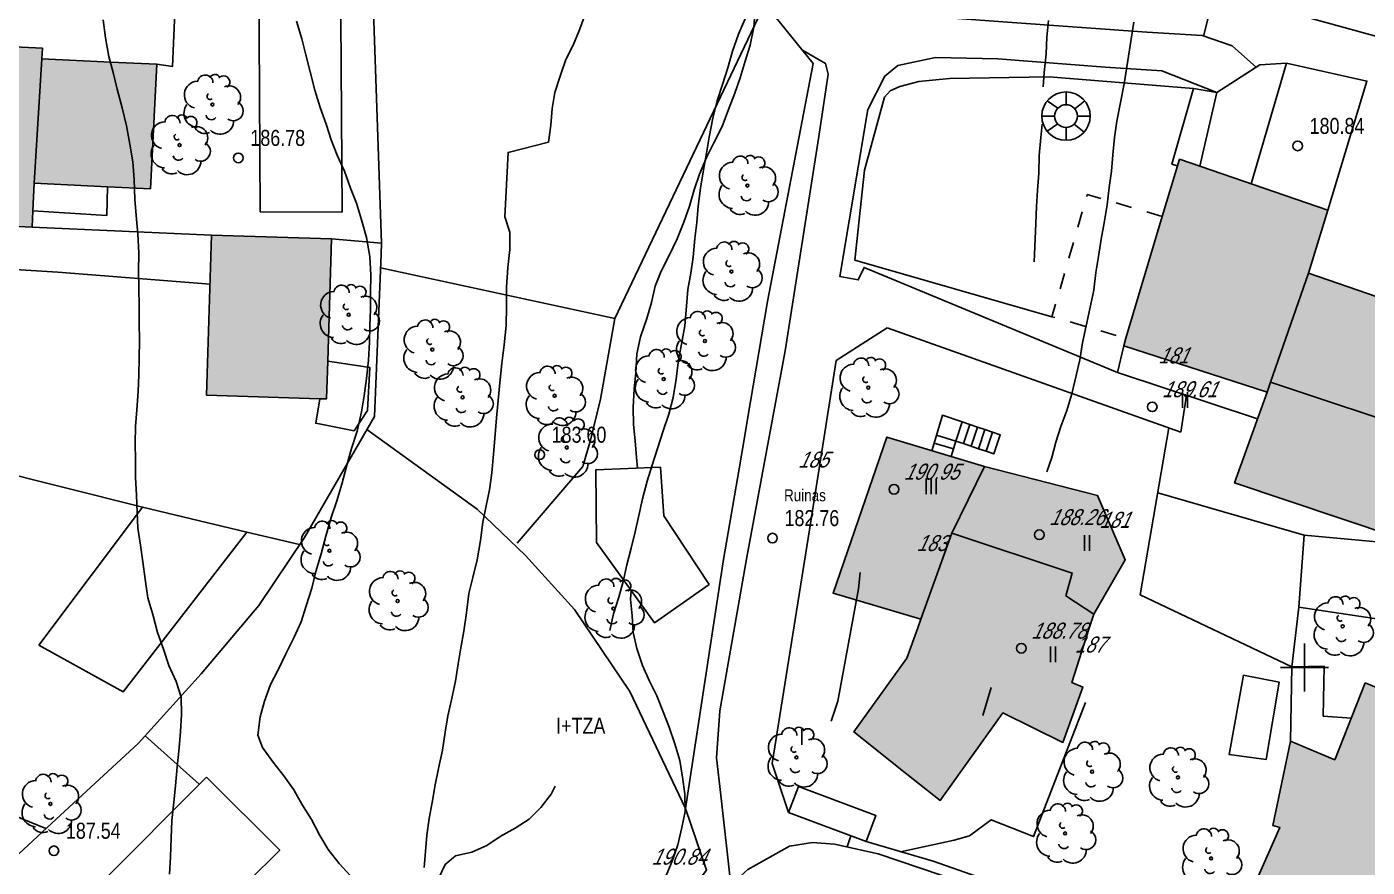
# Model space of a CAD drawing. Header units: metres. Extents: x 523256 to 524015, y 4669220 to 4669814.
# Drawn here: x 523420.2 to 523503.9, y 4669487.5 to 4669540 of the extents above; entities that cross this region are included whole.
import ezdxf

# ---------------------------------------------------------------- set-up
doc = ezdxf.new("R2010")
doc.units = ezdxf.units.M
doc.header["$MEASUREMENT"] = 0
doc.linetypes.add('DISCONT', pattern=[2, 1, -1])
for name, color, linetype in [('031006 Cota terreno', 9, 'Continuous'), ('031007 Cota edificio', 7, 'Continuous'), ('032011 Curva cada 1 m', 40, 'Continuous'), ('032015 Curva cada 5 m', 34, 'Continuous'), ('033006 Texto cota terreno', 9, 'Continuous'), ('033007 Texto cota edificio', 9, 'Continuous'), ('052004 Porche Tejavana', 7, 'Continuous'), ('052005 Ruinas', 2, 'DISCONT'), ('052006 Division alturas', 9, 'Continuous'), ('052007 Medianera principal', 7, 'Continuous'), ('052011 Invernadero', 9, 'Continuous'), ('052016 Cobertizo', 7, 'Continuous'), ('052020 Edificacion alero', 2, 'Continuous'), ('052024 Horreo', 7, 'Continuous'), ('052027 Edificacion por pie_alero', 2, 'Continuous'), ('052028 Edificacion pie nuevo', 2, 'Continuous'), ('053000 Textos varios', 7, 'Continuous'), ('053006 Texto altura edificio', 7, 'Continuous'), ('053009 Texto altura edificio predominante', 7, 'Continuous'), ('063002 Texto portal', 7, 'Continuous'), ('072001 Borde aglomerado u hormigon', 7, 'Continuous'), ('072003 Camino', 7, 'Continuous'), ('072013 Escaleras', 1, 'Continuous'), ('072027 Pavimento', 9, 'Continuous'), ('082001 Valla Alambrada', 7, 'ALAMBRADA'), ('082002 Muro Tapia', 6, 'Continuous'), ('082003 Puerta', 7, 'Continuous'), ('082004 Linde', 3, 'Continuous'), ('101001 Arbol', 3, 'Continuous'), ('102006 Seto', 3, 'SETO'), ('141001 Farola baculo', 7, 'Continuous'), ('990001 Sombreados', 7, 'Continuous'), ('992007 Cuadricula', 7, 'Continuous')]:
    doc.layers.add(name, color=color, linetype=linetype)
doc.styles.get("Standard").update_dxf_attribs({"font": 'arial.ttf'})
doc.linetypes.add('ALAMBRADA', pattern='A,3,[131,GEOGRAMA.SHX,S=0.5,R=0,X=0,Y=0],3', length=6)
doc.linetypes.add('SETO', pattern='A,0,-1.2,1,[135,GEOGRAMA.SHX,S=0.4,R=0,X=0.5,Y=-0.5],1', length=3.2)

# ---------------------------------------------------------------- blocks, each defined once
blk = doc.blocks.new('COTAP')
at = {"color": 0}
blk.add_circle((0, 0), 0.3, dxfattribs=at)
blk = doc.blocks.new('ARBOL')
at = {"color": 0}
blk.add_circle((0, 0), 0.0939, dxfattribs=at)
for centre, radius, start, end in [((-0.448, 1.368), 0.48, 359.28777, 173.60777), ((0.156, 1.551), 0.336, 23.15651, 160.46651), ((0.701, 1.409), 0.384, 301.57804, 139.32804), ((-0.902, 0.61), 0.852, 92.28, 254.58), ((1.05, 0.46), 0.708, 319.85562, 114.76562), ((-0.146, 0.514), 0.192, 119.14, 310.56), ((1.31, -0.398), 0.612, 235.52754, 62.02753), ((-0.89, -0.542), 0.888, 142.64, 266.54), ((-0.062, -0.614), 0.336, 189.64, 323.88), ((-0.482, -1.082), 0.72, 213.78, 295.32), ((0.478, -0.998), 0.852, 224.67, 0.24)]:
    blk.add_arc(centre, radius, start, end, dxfattribs=at)
blk = doc.blocks.new('FAROLAG')
at = {"color": 0}
for p, q in [((-1.169, 0.956), (-0.51, 0.49)), ((0, 0.71), (0, 1.51)), ((1.173, 0.95), (0.553, 0.446)), ((-0.71, 0), (-1.51, 0)), ((0.71, 0), (1.51, 0)), ((-1.173, -0.95), (-0.51, -0.48)), ((0, -0.71), (0, -1.51)), ((1.127, -1.005), (0.511, -0.493))]:
    blk.add_line(p, q, dxfattribs=at)
for radius in [1.51, 0.71]:
    blk.add_circle((0, 0), radius, dxfattribs=at)

msp = doc.modelspace()

# ---------------------------------------------------------------- hatches: boundary and pattern name
at = {"layer": '990001 Sombreados', "true_color": 0xafafaf}
for points in [[(523406.34849, 4669539.42038), (523403.09849, 4669539.58038), (523402.96849, 4669537.00038), (523402.65849, 4669530.73038), (523414.21849, 4669530.16038), (523414.09849, 4669527.83038), (523420.54849, 4669527.51038), (523420.59849, 4669528.53038), (523420.67849, 4669530.27038), (523425.24849, 4669530.04038), (523427.93849, 4669529.91038), (523428.32849, 4669537.69038), (523425.45849, 4669537.83038), (523421.15849, 4669538.03038), (523421.19849, 4669538.69038), (523415.03849, 4669538.99038)], [(523500.25849, 4669524.64038), (523497.87577, 4669517.83129), (523497.65849, 4669517.21038), (523488.70849, 4669520.11038), (523488.84849, 4669520.58038), (523491.11849, 4669528.19038), (523492.18849, 4669531.77038), (523501.44849, 4669528.58038)], [(523439.00849, 4669519.15038), (523439.23849, 4669526.79038), (523431.74849, 4669527.01038), (523431.44849, 4669517.01038), (523438.50849, 4669516.80038), (523438.93849, 4669516.79038)], [(523497.87577, 4669517.83129), (523507.76229, 4669514.54912), (523510.02849, 4669521.26038), (523500.25849, 4669524.64038)], [(523497.87577, 4669517.83129), (523497.65849, 4669517.21038), (523495.62849, 4669511.54038), (523505.61849, 4669508.20038), (523507.76229, 4669514.54912)], [(523480.01849, 4669512.57038), (523487.07849, 4669510.75038), (523488.80849, 4669506.74038), (523486.83849, 4669503.33038), (523486.55849, 4669502.47038), (523485.47849, 4669499.06038), (523486.15849, 4669498.78038), (523484.91849, 4669495.33038), (523481.16849, 4669497.17038), (523477.25849, 4669491.70038), (523475.17849, 4669493.35038), (523471.86849, 4669495.98038), (523475.17849, 4669500.60038), (523475.85849, 4669502.48038), (523476.04849, 4669503.02038), (523470.56849, 4669504.66038), (523473.91849, 4669514.40038)], [(523495.68849, 4669483.75038), (523498.45849, 4669490.02038), (523498.02849, 4669490.13038), (523499.11849, 4669495.40038), (523501.88849, 4669494.24038), (523503.78849, 4669499.04038), (523511.48849, 4669495.88038), (523507.27849, 4669485.54038), (523505.87849, 4669486.16038), (523503.30849, 4669480.89038)]]:
    msp.add_hatch(color=253, dxfattribs=at).paths.add_polyline_path(points, flags=0)

# ---------------------------------------------------------------- linework, layer by layer
at = {"layer": '032011 Curva cada 1 m'}
for points, elevation in [([(523455.1, 4669540.86), (523454.73, 4669539.84), (523454.33, 4669538.88), (523453.88, 4669537.98), (523453.55, 4669537), (523453.19, 4669535.93), (523453.02, 4669534.93), (523452.93, 4669533.88), (523452.79, 4669532.83), (523450.27, 4669532.18), (523450.06, 4669528.15), (523450.38, 4669527.2), (523450.38, 4669526.12), (523450.26, 4669524.99), (523450.17, 4669523.77), (523450.18, 4669522.55), (523450.15, 4669521.38), (523450.03, 4669520.17), (523449.88, 4669518.99), (523449.76, 4669517.79), (523449.65, 4669516.68), (523449.54, 4669515.61), (523449.47, 4669514.56), (523449.35, 4669513.33), (523449.26, 4669512.17), (523449.1, 4669511.1), (523448.9, 4669510.1), (523448.7, 4669509.08), (523448.54, 4669507.95), (523448.34, 4669506.73), (523448.07, 4669505.63), (523447.83, 4669504.63), (523447.68, 4669503.43), (523447.51, 4669502.27), (523447.31, 4669501.23), (523447.15, 4669500.23), (523446.98, 4669499.15), (523446.73, 4669497.98), (523446.51, 4669496.98), (523446.35, 4669495.96), (523446.18, 4669494.85), (523445.93, 4669493.7), (523445.71, 4669492.68), (523445.52, 4669491.58), (523445.35, 4669490.58), (523445.2, 4669489.54), (523445.12, 4669488.52), (523445.03, 4669487.52)], 184), ([(523465.11, 4669540.64), (523464.66, 4669539.57), (523464.28, 4669538.51), (523464, 4669537.47), (523463.66, 4669536.43), (523463.32, 4669535.4), (523463.05, 4669534.33), (523462.83, 4669533.13), (523462.67, 4669532.13), (523462.45, 4669530.98), (523462.28, 4669529.96), (523462.14, 4669528.83), (523462.05, 4669527.81), (523461.93, 4669526.81), (523461.82, 4669525.65), (523461.68, 4669524.64), (523461.5, 4669523.63), (523461.42, 4669522.57), (523461.3, 4669521.36), (523461.1, 4669520.21), (523460.91, 4669519.23), (523460.76, 4669518.01), (523460.57, 4669516.87), (523460.3, 4669515.83), (523459.95, 4669514.79), (523459.6, 4669513.69), (523459.25, 4669512.59), (523458.95, 4669511.64), (523458.67, 4669510.54), (523458.43, 4669509.5), (523458.2, 4669508.48), (523457.96, 4669507.46), (523457.69, 4669506.43), (523457.46, 4669505.38), (523457.19, 4669504.41), (523456.85, 4669503.35), (523456.63, 4669502.32)], 183), ([(523424.98, 4669540.46), (523425.13, 4669539.35), (523425.35, 4669538.17), (523425.62, 4669537.18), (523425.87, 4669536.14), (523426.17, 4669534.96), (523426.44, 4669533.85), (523426.65, 4669532.7), (523426.83, 4669531.59), (523426.93, 4669530.47), (523426.96, 4669529.26), (523427.05, 4669528.25), (523427.15, 4669527.1), (523427.21, 4669525.89), (523427.2, 4669524.74), (523427.21, 4669523.72), (523427.24, 4669522.56), (523427.24, 4669521.56), (523427.25, 4669520.43), (523427.23, 4669519.33), (523427.22, 4669518.28), (523427.18, 4669517.24), (523427.08, 4669516.11), (523427, 4669515.06), (523426.98, 4669514.03), (523427, 4669512.99), (523427, 4669511.88), (523427.07, 4669510.78), (523427.11, 4669509.71), (523427.15, 4669508.71), (523427.32, 4669507.65), (523427.46, 4669506.61), (523427.6, 4669505.53), (523427.78, 4669504.35), (523428.08, 4669503.31), (523428.37, 4669502.19), (523428.75, 4669501.16), (523429.08, 4669500.13), (523429.54, 4669499.13), (523429.85, 4669498.15), (523429.88, 4669497.05), (523429.82, 4669496), (523429.73, 4669494.98), (523429.61, 4669493.8), (523429.51, 4669492.62), (523429.39, 4669491.6), (523429.28, 4669490.44), (523429.24, 4669489.34), (523429.19, 4669488.18), (523429.13, 4669487.09)], 187), ([(523437.05, 4669540.38), (523437.4, 4669539.28), (523437.65, 4669538.28), (523437.91, 4669537.22), (523438.21, 4669536.07), (523438.53, 4669534.99), (523438.91, 4669533.94), (523439.22, 4669532.96), (523439.6, 4669532.01), (523440.05, 4669531.01), (523440.44, 4669529.95), (523440.81, 4669529.02), (523441.12, 4669527.97), (523441.42, 4669526.87), (523441.64, 4669525.69), (523441.7, 4669524.51), (523441.69, 4669523.43), (523441.68, 4669522.38), (523441.64, 4669521.36), (523441.62, 4669520.33), (523441.55, 4669519.21), (523441.43, 4669518.07), (523441.29, 4669516.98), (523441.12, 4669515.98), (523440.84, 4669514.78), (523440.49, 4669513.68), (523440.21, 4669512.64), (523439.89, 4669511.46), (523439.58, 4669510.41), (523439.23, 4669509.37), (523438.89, 4669508.21), (523438.59, 4669507.11), (523438.27, 4669506), (523438.02, 4669504.97), (523437.66, 4669503.85), (523437.35, 4669502.85), (523436.9, 4669501.87), (523436.39, 4669500.87), (523435.92, 4669499.86), (523435.44, 4669498.95), (523435.06, 4669497.9), (523434.79, 4669496.93), (523434.64, 4669495.78), (523434.94, 4669495.01), (523435.59, 4669494.11), (523436.27, 4669493.24), (523436.9, 4669492.36), (523437.4, 4669491.47), (523437.99, 4669490.51), (523438.52, 4669489.51), (523439.03, 4669488.64), (523439.73, 4669487.77), (523440.44, 4669487)], 186), ([(523484.01, 4669540.43), (523483.92, 4669539.38), (523483.86, 4669538.35), (523483.74, 4669537.17), (523483.69, 4669536.27)], 182), ([(523489.35, 4669540.31), (523488.73, 4669536.46), (523488.29, 4669534.13), (523488.13, 4669533.11), (523488.03, 4669532.03), (523487.95, 4669531.02), (523487.81, 4669529.99), (523487.67, 4669528.91), (523487.49, 4669527.79), (523487.3, 4669526.77), (523487.13, 4669525.69), (523486.96, 4669524.69), (523486.85, 4669523.57), (523486.6, 4669522.41), (523486.36, 4669521.35), (523486.13, 4669520.29), (523485.97, 4669519.23), (523485.74, 4669518.25), (523485.47, 4669517.1), (523485.15, 4669516.06), (523484.79, 4669515.06), (523484.48, 4669514.09), (523484.22, 4669513.12), (523483.91, 4669512.22)], 181), ([(523483.61, 4669533.94), (523483.54, 4669533.11), (523483.43, 4669532), (523483.42, 4669530.88), (523483.33, 4669529.81), (523483.27, 4669528.81), (523483.23, 4669527.75), (523483.11, 4669525.35)], 182), ([(523472.25, 4669505.94), (523472.15, 4669504.93), (523470.85, 4669497.9), (523470.44, 4669496.65)], 182), ([(523480.43, 4669498.75), (523479.91, 4669497.01)], 181), ([(523453.22, 4669492.6), (523452.97, 4669492.1), (523452.31, 4669491.26), (523451.59, 4669490.53), (523450.72, 4669489.97), (523449.78, 4669489.45), (523448.95, 4669488.89), (523448.01, 4669488.47), (523446.98, 4669488.24), (523446.34, 4669487.71), (523445.94, 4669486.87)], 183)]:
    msp.add_lwpolyline(points, dxfattribs=dict(at, elevation=elevation))
at = {"layer": '032015 Curva cada 5 m', "elevation": 185}
for points in [[(523465.68849, 4669541.09038), (523465.61849, 4669540.00038), (523465.37849, 4669538.89038), (523465.06849, 4669537.88038), (523464.76849, 4669536.85038), (523464.41849, 4669535.88038), (523464.03849, 4669534.87038), (523463.62849, 4669533.80038), (523463.10849, 4669532.78038), (523462.65849, 4669531.87038), (523462.21849, 4669530.83038), (523461.88849, 4669529.84038), (523461.58849, 4669528.82038), (523461.23849, 4669527.82038), (523460.82849, 4669526.78038), (523460.31849, 4669525.74038), (523459.83849, 4669524.77038), (523459.45849, 4669523.82038), (523459.22849, 4669522.80038), (523458.93849, 4669521.81038), (523458.52849, 4669520.67038), (523458.31849, 4669519.61038), (523458.23849, 4669518.42038), (523458.14849, 4669517.42038), (523458.07849, 4669516.24038), (523458.10849, 4669515.18038), (523458.19849, 4669514.16038), (523458.29849, 4669513.13038), (523458.34849, 4669512.46038)], [(523457.95849, 4669504.82038), (523457.91849, 4669504.28038), (523458.00849, 4669503.24038), (523458.07849, 4669502.20038), (523458.31849, 4669501.20038), (523458.65849, 4669500.14038), (523459.10849, 4669499.16038), (523459.54849, 4669498.24038), (523459.95849, 4669497.24038), (523460.32849, 4669496.29038), (523460.68849, 4669495.24038), (523460.98849, 4669494.19038), (523461.15849, 4669493.16038), (523461.29849, 4669492.11038), (523461.31849, 4669491.01038), (523461.12849, 4669490.01038), (523460.87849, 4669488.94038), (523460.51849, 4669487.91038), (523460.07849, 4669486.87038)]]:
    msp.add_lwpolyline(points, dxfattribs=at)
at = {"layer": '052004 Porche Tejavana', "flags": 128}
for points in [[(523420.59849, 4669528.53038), (523425.20849, 4669528.24038), (523425.24849, 4669530.04038)], [(523488.70849, 4669520.11038), (523488.32849, 4669518.43038), (523497.06849, 4669515.55038)], [(523504.73849, 4669507.83038), (523499.98849, 4669508.28038), (523499.63849, 4669503.77038), (523511.30849, 4669502.03038), (523511.99849, 4669506.55038), (523511.58849, 4669506.72038)], [(523468.39849, 4669492.58038), (523473.23849, 4669490.76038), (523472.62849, 4669489.14038), (523467.78849, 4669490.96038), (523468.39849, 4669492.58038)]]:
    msp.add_lwpolyline(points, dxfattribs=at)
at = {"layer": '052005 Ruinas', "flags": 128}
msp.add_lwpolyline([(523491.11849, 4669528.19038), (523486.43849, 4669529.55038), (523484.22849, 4669521.92038), (523488.84849, 4669520.58038)], dxfattribs=at)
at = {"layer": '052006 Division alturas', "flags": 128}
for points in [[(523421.15849, 4669538.03038), (523420.67849, 4669530.27038)], [(523480.01849, 4669512.57038), (523477.98849, 4669508.40038)], [(523477.98849, 4669508.40038), (523476.04849, 4669503.02038)], [(523486.83849, 4669503.33038), (523485.09849, 4669504.48038), (523485.49849, 4669505.90038), (523477.98849, 4669508.40038)]]:
    msp.add_lwpolyline(points, dxfattribs=at)
at = {"layer": '052007 Medianera principal', "flags": 128}
for points in [[(523497.87577, 4669517.83129), (523500.25849, 4669524.64038)], [(523497.65849, 4669517.21038), (523497.87577, 4669517.83129)], [(523497.87577, 4669517.83129), (523507.76229, 4669514.54912)]]:
    msp.add_lwpolyline(points, dxfattribs=at)
at = {"layer": '052011 Invernadero', "flags": 128}
msp.add_lwpolyline([(523434.78849, 4669528.48038), (523439.90849, 4669528.46038), (523439.78849, 4669546.66038), (523434.68849, 4669546.88038), (523434.78849, 4669528.48038)], dxfattribs=at)
at = {"layer": '052016 Cobertizo', "flags": 128}
for points in [[(523501.44849, 4669528.58038), (523503.89849, 4669536.64038), (523498.86849, 4669537.75038), (523496.65849, 4669530.23038)], [(523439.00849, 4669519.15038), (523441.62849, 4669518.75038), (523441.48849, 4669516.07038), (523440.65849, 4669514.79038), (523438.25849, 4669515.26038), (523438.50849, 4669516.80038)], [(523462.82849, 4669505.20038), (523459.99849, 4669509.48038), (523459.78849, 4669512.52038), (523455.74849, 4669512.35038), (523455.79849, 4669507.81038), (523459.40849, 4669502.80038), (523462.82849, 4669505.20038)], [(523420.96849, 4669501.40038), (523427.43849, 4669510.02038), (523433.94849, 4669508.46038), (523426.22849, 4669498.48038), (523420.96849, 4669501.40038)], [(523502.92849, 4669496.85038), (523501.16849, 4669496.97038), (523501.21849, 4669500.10038), (523499.19849, 4669500.04038), (523499.11849, 4669495.40038)], [(523431.43849, 4669493.16038), (523424.73849, 4669486.44038), (523431.09849, 4669480.10038), (523435.83849, 4669484.85038), (523434.04849, 4669486.64038), (523436.00849, 4669488.60038), (523431.43849, 4669493.16038)]]:
    msp.add_lwpolyline(points, dxfattribs=at)
at = {"layer": '052020 Edificacion alero', "flags": 128}
for points in [[(523500.25849, 4669524.64038), (523501.44849, 4669528.58038), (523492.18849, 4669531.77038)], [(523507.76229, 4669514.54912), (523510.02849, 4669521.26038), (523500.25849, 4669524.64038)], [(523488.70849, 4669520.11038), (523497.65849, 4669517.21038)], [(523497.65849, 4669517.21038), (523495.62849, 4669511.54038), (523505.61849, 4669508.20038), (523507.76229, 4669514.54912)], [(523503.30849, 4669480.89038), (523505.87849, 4669486.16038), (523507.27849, 4669485.54038), (523511.48849, 4669495.88038), (523503.78849, 4669499.04038), (523501.88849, 4669494.24038), (523499.11849, 4669495.40038), (523498.02849, 4669490.13038), (523498.45849, 4669490.02038), (523495.68849, 4669483.75038)]]:
    msp.add_lwpolyline(points, dxfattribs=at)
at = {"layer": '052024 Horreo', "flags": 128}
msp.add_lwpolyline([(523496.18849, 4669499.53038), (523498.41849, 4669499.09038), (523497.60849, 4669494.27038), (523495.28849, 4669494.58038), (523496.18849, 4669499.53038)], dxfattribs=at)
at = {"layer": '052027 Edificacion por pie_alero', "flags": 128}
for points in [[(523406.34849, 4669539.42038), (523403.09849, 4669539.58038), (523402.96849, 4669537.00038), (523402.65849, 4669530.73038), (523414.21849, 4669530.16038), (523414.09849, 4669527.83038), (523420.54849, 4669527.51038), (523420.59849, 4669528.53038), (523420.67849, 4669530.27038), (523425.24849, 4669530.04038), (523427.93849, 4669529.91038), (523428.32849, 4669537.69038), (523425.45849, 4669537.83038), (523421.15849, 4669538.03038), (523421.19849, 4669538.69038), (523415.03849, 4669538.99038), (523406.34849, 4669539.42038)], [(523439.00849, 4669519.15038), (523439.23849, 4669526.79038), (523431.74849, 4669527.01038), (523431.44849, 4669517.01038), (523438.50849, 4669516.80038), (523438.93849, 4669516.79038), (523439.00849, 4669519.15038)], [(523480.01849, 4669512.57038), (523487.07849, 4669510.75038), (523488.80849, 4669506.74038), (523486.83849, 4669503.33038), (523486.55849, 4669502.47038), (523485.47849, 4669499.06038), (523486.15849, 4669498.78038), (523484.91849, 4669495.33038), (523481.16849, 4669497.17038), (523477.25849, 4669491.70038), (523475.17849, 4669493.35038), (523471.86849, 4669495.98038), (523475.17849, 4669500.60038), (523475.85849, 4669502.48038), (523476.04849, 4669503.02038), (523470.56849, 4669504.66038), (523473.91849, 4669514.40038), (523480.01849, 4669512.57038)]]:
    msp.add_lwpolyline(points, dxfattribs=at)
at = {"layer": '052028 Edificacion pie nuevo', "flags": 128}
msp.add_lwpolyline([(523492.18849, 4669531.77038), (523491.11849, 4669528.19038), (523488.84849, 4669520.58038), (523488.70849, 4669520.11038)], dxfattribs=at)
at = {"layer": '072001 Borde aglomerado u hormigon', "flags": 128}
msp.add_lwpolyline([(523417.77849, 4669438.70038), (523426.56849, 4669442.93038), (523433.78849, 4669447.26038), (523437.82849, 4669450.41038), (523442.37849, 4669455.34038), (523445.68849, 4669459.45038), (523451.55849, 4669469.59038), (523456.78849, 4669477.10038), (523462.72849, 4669485.09038), (523465.23849, 4669487.39038), (523467.83849, 4669488.84038), (523469.27849, 4669489.08038), (523470.64849, 4669488.97038), (523473.37849, 4669488.37038), (523478.60849, 4669486.60038), (523482.60849, 4669484.44038), (523486.66849, 4669480.50038), (523492.76849, 4669474.88038), (523493.16849, 4669474.89038), (523493.79849, 4669475.20038), (523494.98849, 4669477.58038), (523494.53849, 4669480.04038)], dxfattribs=at)
at = {"layer": '072003 Camino', "flags": 128}
for points in [[(523466.29849, 4669541.47038), (523465.83849, 4669542.47038), (523465.72849, 4669543.03038), (523465.72849, 4669543.47038), (523465.73849, 4669544.55038), (523467.26849, 4669544.79038), (523470.07849, 4669541.63038), (523473.79849, 4669540.89038), (523481.44849, 4669540.31038), (523490.15849, 4669539.69038), (523493.61849, 4669539.48038), (523495.47849, 4669538.84038), (523496.99849, 4669537.49038)], [(523468.64849, 4669538.56038), (523470.08849, 4669537.74038), (523470.25849, 4669537.08038), (523469.67849, 4669533.18038), (523467.56849, 4669519.78038), (523465.17849, 4669506.89038), (523463.48849, 4669497.30038), (523463.27849, 4669494.36038), (523463.54849, 4669492.03038), (523464.18849, 4669486.43038)], [(523488.32849, 4669518.43038), (523472.49849, 4669525.00038), (523472.13849, 4669524.22038), (523470.97849, 4669524.44038), (523472.73849, 4669534.87038), (523473.79849, 4669536.95038), (523474.59849, 4669537.61038), (523476.95849, 4669538.12038), (523480.85849, 4669538.03038), (523487.54849, 4669537.51038), (523491.09849, 4669537.28038), (523494.52849, 4669535.92038)], [(523471.43849, 4669488.80038), (523471.66849, 4669489.50038)]]:
    msp.add_lwpolyline(points, dxfattribs=at)
at = {"layer": '072013 Escaleras', "flags": 128}
for points in [[(523476.88157, 4669514.02947), (523477.39849, 4669515.76038), (523478.62747, 4669515.34731)], [(523478.62747, 4669515.34731), (523478.22849, 4669514.15038)], [(523478.62747, 4669515.34731), (523479.10704, 4669515.18612)], [(523478.69891, 4669513.99159), (523479.10704, 4669515.18612)], [(523479.10704, 4669515.18612), (523479.57768, 4669515.02794)], [(523479.17849, 4669513.83038), (523479.57768, 4669515.02794)], [(523479.57768, 4669515.02794), (523480.04828, 4669514.86976)], [(523479.64869, 4669513.67099), (523480.04828, 4669514.86976)], [(523480.04828, 4669514.86976), (523480.52787, 4669514.70856)], [(523480.11911, 4669513.5122), (523480.52787, 4669514.70856)], [(523480.52787, 4669514.70856), (523480.99849, 4669514.55038), (523480.59849, 4669513.35038), (523480.11911, 4669513.5122)], [(523476.73849, 4669513.55038), (523476.88157, 4669514.02947)], [(523476.88157, 4669514.02947), (523478.0839, 4669513.67175)], [(523478.22849, 4669514.15038), (523477.02849, 4669514.51038)], [(523478.22849, 4669514.15038), (523478.0839, 4669513.67175)], [(523478.69891, 4669513.99159), (523478.22849, 4669514.15038)], [(523479.64869, 4669513.67099), (523478.69891, 4669513.99159)], [(523478.0839, 4669513.67175), (523477.93849, 4669513.19038)], [(523480.11911, 4669513.5122), (523479.64869, 4669513.67099)]]:
    msp.add_lwpolyline(points, dxfattribs=at)
at = {"layer": '072027 Pavimento', "flags": 128}
for points in [[(523425.20849, 4669542.44038), (523425.27849, 4669541.79038), (523429.47849, 4669541.43038), (523429.31849, 4669537.56038), (523428.32849, 4669537.69038)], [(523431.65849, 4669523.95038), (523422.14849, 4669524.70038), (523412.80849, 4669525.28038), (523407.58849, 4669525.65038), (523406.01849, 4669525.83038), (523404.88849, 4669526.04038), (523403.65849, 4669526.53038), (523402.53849, 4669527.26038), (523399.11849, 4669526.88038)]]:
    msp.add_lwpolyline(points, dxfattribs=at)
at = {"layer": '082001 Valla Alambrada', "flags": 128}
for points in [[(523509.53849, 4669553.23038), (523504.96849, 4669539.30038), (523500.35849, 4669540.57038), (523494.90849, 4669544.24038), (523498.52849, 4669559.24038), (523528.29849, 4669542.99038), (523533.69849, 4669539.88038)], [(523466.29849, 4669541.47038), (523456.93849, 4669521.81038)], [(523397.48849, 4669539.07038), (523399.25849, 4669525.81038), (523403.33849, 4669525.83038), (523407.93849, 4669514.91038), (523427.43849, 4669510.02038)], [(523493.06849, 4669536.17038), (523484.04849, 4669536.90038), (523477.82849, 4669536.80038), (523475.90849, 4669536.61038), (523474.72849, 4669536.30038), (523474.12849, 4669536.03038), (523473.77849, 4669535.63038), (523472.51849, 4669531.08038), (523471.91849, 4669525.46038), (523484.22849, 4669521.92038)], [(523442.30849, 4669524.97038), (523456.93849, 4669521.81038)], [(523456.93849, 4669521.81038), (523456.04849, 4669516.76038), (523455.40849, 4669514.21038), (523454.92849, 4669512.57038), (523450.83849, 4669507.77038)], [(523441.45849, 4669514.87038), (523448.33849, 4669509.89038), (523451.35849, 4669507.00038), (523454.40849, 4669503.62038), (523457.87849, 4669498.51038), (523461.33849, 4669491.19038), (523462.66849, 4669487.35038), (523454.54849, 4669476.84038), (523450.68849, 4669470.70038), (523444.65849, 4669459.72038), (523443.55849, 4669460.62038), (523436.50849, 4669451.91038), (523431.39849, 4669448.05038), (523424.31849, 4669444.56038), (523411.33849, 4669438.20038), (523404.93849, 4669436.32038), (523403.31849, 4669436.78038), (523402.05849, 4669437.64038), (523400.45849, 4669439.64038), (523399.71849, 4669442.14038), (523397.44849, 4669456.06038), (523396.39849, 4669467.77038)], [(523433.94849, 4669508.46038), (523437.24849, 4669507.69038)], [(523421.40849, 4669489.94038), (523401.03849, 4669498.26038)], [(523427.60849, 4669495.74038), (523430.98849, 4669492.71038)]]:
    msp.add_lwpolyline(points, dxfattribs=at)
at = {"layer": '082002 Muro Tapia', "flags": 128}
for points in [[(523412.85849, 4669551.53038), (523421.74849, 4669550.52038), (523441.60849, 4669548.26038), (523442.36849, 4669526.51038)], [(523498.86849, 4669537.75038), (523497.21849, 4669537.66038)], [(523493.06849, 4669536.17038), (523491.71849, 4669531.45038), (523492.05849, 4669531.35038)], [(523493.46849, 4669531.33038), (523494.52849, 4669535.92038)], [(523420.54849, 4669527.51038), (523431.74849, 4669527.01038)], [(523442.36849, 4669526.51038), (523442.33849, 4669525.83038), (523441.93849, 4669515.69038), (523437.54849, 4669508.13038), (523434.70849, 4669503.88038), (523431.10849, 4669499.61038), (523427.18849, 4669495.28038), (523421.75849, 4669490.26038), (523411.86849, 4669481.10038), (523399.57849, 4669470.47038)], [(523439.23849, 4669526.79038), (523442.36849, 4669526.51038)], [(523467.78849, 4669490.96038), (523466.75849, 4669494.01038), (523469.09849, 4669508.61038), (523470.75849, 4669519.19038), (523473.94849, 4669521.22038)], [(523499.63849, 4669503.77038), (523499.19849, 4669500.04038), (523489.73849, 4669504.54038), (523491.52849, 4669514.97038)], [(523499.98849, 4669508.28038), (523490.83849, 4669510.92038)], [(523493.17849, 4669475.61038), (523485.88849, 4669482.64038), (523483.24849, 4669484.78038), (523481.43849, 4669486.00038), (523480.36849, 4669486.65038), (523476.80849, 4669487.90038), (523472.62849, 4669489.14038)]]:
    msp.add_lwpolyline(points, dxfattribs=at)
at = {"layer": '082003 Puerta', "flags": 128}
for points in [[(523497.21849, 4669537.66038), (523494.52849, 4669535.92038), (523493.06849, 4669536.17038)], [(523492.27849, 4669514.70038), (523492.62849, 4669517.01038)], [(523464.69849, 4669512.41038), (523465.00849, 4669514.25038)]]:
    msp.add_lwpolyline(points, dxfattribs=at)
at = {"layer": '082004 Linde', "flags": 128}
msp.add_lwpolyline([(523494.90849, 4669544.24038), (523493.69849, 4669539.45038)], dxfattribs=at)
at = {"layer": '102006 Seto', "flags": 128}
for points in [[(523465.22849, 4669515.52038), (523466.47849, 4669522.88038), (523469.31849, 4669537.73038), (523466.29849, 4669541.47038)], [(523473.94849, 4669521.22038), (523492.27849, 4669514.70038)], [(523465.00849, 4669514.25038), (523465.22849, 4669515.52038)], [(523461.33849, 4669491.19038), (523463.72849, 4669506.75038), (523464.69849, 4669512.41038)], [(523474.77849, 4669488.50038), (523478.12849, 4669489.23038), (523479.08849, 4669489.49038), (523480.43849, 4669490.50038), (523483.07849, 4669489.45038), (523486.31849, 4669497.83038)]]:
    msp.add_lwpolyline(points, dxfattribs=at)
at = {"layer": '992007 Cuadricula'}
for points in [[(523500, 4669498.5), (523500, 4669501.5)], [(523498.5, 4669500), (523501.5, 4669500)]]:
    msp.add_lwpolyline(points, dxfattribs=at)

# ---------------------------------------------------------------- block references
at = {"layer": '031006 Cota terreno'}
for p in [(523433.43, 4669531.84, 186.78), (523499.57, 4669532.59, 180.84), (523452.24, 4669513.3, 183.6), (523466.78, 4669508.09, 182.76), (523421.91, 4669488.56, 187.54)]:
    msp.add_blockref('COTAP', p, dxfattribs=at)
at = {"layer": '031007 Cota edificio'}
for p in [(523490.49, 4669516.29, 189.61), (523474.37, 4669511.14, 190.95), (523483.44, 4669508.3, 188.26), (523482.32, 4669501.21, 188.78)]:
    msp.add_blockref('COTAP', p, dxfattribs=at)
at = {"layer": '101001 Arbol'}
for p in [(523431.80849, 4669535.17038), (523429.75849, 4669532.64038), (523465.21849, 4669530.11038), (523464.21849, 4669524.74038), (523440.31849, 4669522.04038), (523462.55849, 4669520.40038), (523445.53849, 4669519.87038), (523459.98849, 4669518.02038), (523447.42849, 4669516.88038), (523453.17849, 4669516.98038), (523472.75849, 4669517.49038), (523453.93849, 4669513.75038), (523439.11849, 4669507.30038), (523443.36849, 4669504.16038), (523456.84849, 4669503.69038), (523502.37849, 4669502.58038), (523468.27849, 4669494.39038), (523486.73849, 4669493.50038), (523492.09849, 4669493.14038), (523421.69849, 4669491.49038), (523485.04849, 4669489.64038), (523494.16849, 4669488.08038)]:
    msp.add_blockref('ARBOL', p, dxfattribs=at)
at = {"layer": '141001 Farola baculo'}
msp.add_blockref('FAROLAG', (523485.10849, 4669534.45038), dxfattribs=at)

# ---------------------------------------------------------------- texts
at = {"layer": '033006 Texto cota terreno', "width": 0.8}
for s, p in [('180.84', (523500.32, 4669533.34, 180.84)), ('186.78', (523434.18, 4669532.59, 186.78)), ('183.60', (523452.99, 4669514.05, 183.6)), ('182.76', (523467.53, 4669508.84, 182.76)), ('187.54', (523422.66, 4669489.31, 187.54))]:
    msp.add_text(s, height=1, dxfattribs=at).set_placement(p)
at = {"layer": '033007 Texto cota edificio', "oblique": 25, "width": 0.8}
for s, p in [('189.61', (523491.09, 4669516.89, 189.61)), ('190.95', (523474.97, 4669511.74, 190.95)), ('188.26', (523484.04, 4669508.9, 188.26)), ('188.78', (523482.92, 4669501.81, 188.78)), ('190.84', (523459.21, 4669487.69, 190.84))]:
    msp.add_text(s, height=1, dxfattribs=at).set_placement(p)
at = {"layer": '053000 Textos varios', "width": 0.8}
msp.add_text('Ruinas', height=0.75, dxfattribs=at).set_placement((523467.5031, 4669510.38898))
at = {"layer": '053006 Texto altura edificio', "width": 0.8}
for s, p in [('I+TZA', (523453.27, 4669495.87)), ('I', (523468.46, 4669495.16))]:
    msp.add_text(s, height=1, dxfattribs=at).set_placement(p)
at = {"layer": '053009 Texto altura edificio predominante', "width": 0.8}
msp.add_text('II', height=1, rotation=359.99, dxfattribs=at).set_placement((523492.22, 4669516.21))
for s, p in [('III', (523476.22, 4669510.83)), ('II', (523486.1, 4669507.29)), ('II', (523483.99, 4669500.33))]:
    msp.add_text(s, height=1, dxfattribs=at).set_placement(p)
at = {"layer": '063002 Texto portal', "oblique": 25, "width": 0.8}
for s, p in [('181', (523490.8558, 4669519.00192)), ('185', (523468.36948, 4669512.49576)), ('181', (523487.18816, 4669508.73209)), ('183', (523475.76361, 4669507.27972)), ('187', (523485.65191, 4669500.94316))]:
    msp.add_text(s, height=1, dxfattribs=at).set_placement(p)

doc.saveas('drawing.dxf')
